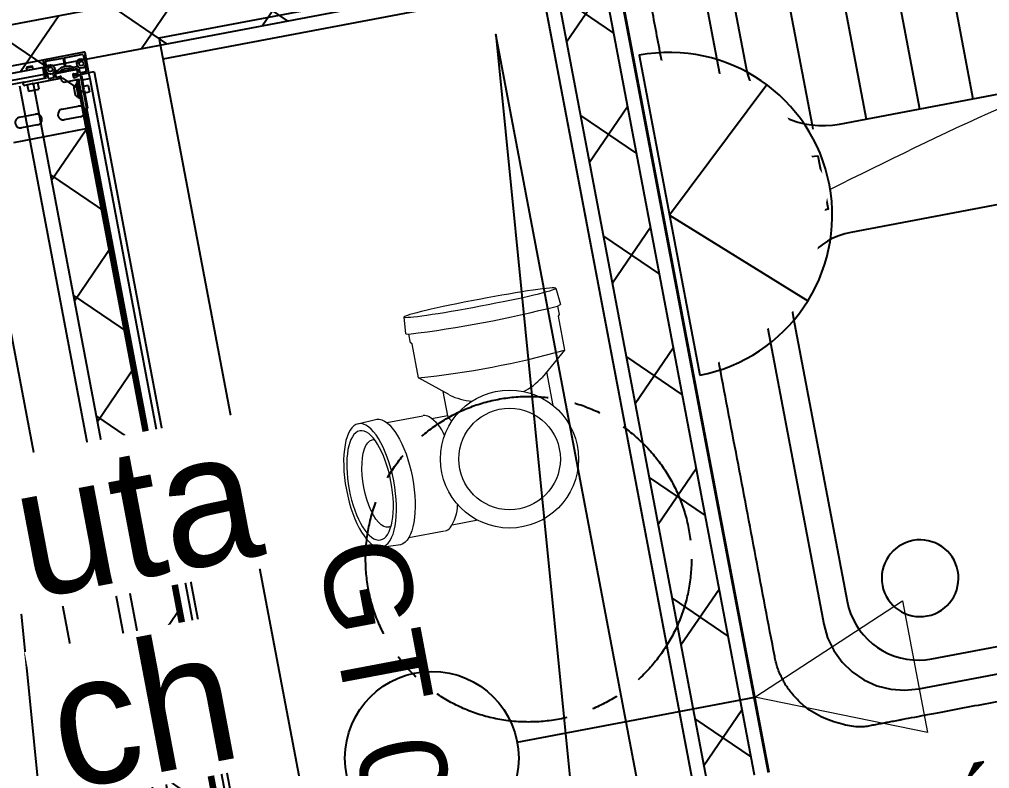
# Model space of a CAD drawing. Header units: centimetres. Extents: x 209280 to 319866, y -365283 to -277503.
# Drawn here: x 225841 to 226734, y -316399 to -315708 of the extents above; entities that cross this region are included whole.
import ezdxf

# ---------------------------------------------------------------- set-up
doc = ezdxf.new("R2010")
doc.units = ezdxf.units.CM
doc.linetypes.add('prelem_euev', pattern=[2, 1.25, -0.25, 0.25, -0.25])
doc.layers.get('0').update_dxf_attribs({"color": 252})
for name, color, linetype in [('3-BAT C-Niveau 1', 252, 'Continuous'), ('prlm-EAU-CHU', 42, 'Continuous'), ('prlm-EAU-EUEV', 25, 'Continuous'), ('prlm-GT', 242, 'Continuous'), ('prlm-MOD', 64, 'Continuous'), ('prlm-VMC', 93, 'Continuous')]:
    doc.layers.add(name, color=color, linetype=linetype)
doc.layers.add('prlm-ELEC-CFO', color=1, linetype='Continuous', lineweight=25)
doc.layers.add('prlm-ZEROPLOT', color=254, linetype='Continuous', plot=False)
doc.layers.get('prlm-EAU-EUEV').off()
doc.styles.add('Helvetica', font='arial.ttf')
doc.styles.add('prlm-elec-cfo', font='comic.ttf', dxfattribs={"height": 12})
doc.styles.add('prlm-vmc', font='pala.ttf', dxfattribs={"height": 14})

# ---------------------------------------------------------------- blocks, each defined once
blk = doc.blocks.new('MTI900_Alu_390')
at = {"layer": 'prlm-MOD', "color": 1, "linetype": 'Continuous'}
for p, q in [((-4.475, 0), (-4.472, 0)), ((-4.475, -0.003), (-4.475, 0)), ((-4.472, 0), (-4.278, 0)), ((-4.278, 0), (-4.225, 0)), ((-4.225, 0), (4.225, 0)), ((-4.225, -0.07), (-4.225, 0)), ((-4.475, -0.387), (-4.475, -0.003)), ((-4.457, -0.191), (-4.457, -0.021)), ((-4.454, -0.018), (-4.4033, -0.018)), ((-4.395, -0.0385), (-4.375, -0.0269)), ((-4.395, -0.0615), (-4.395, -0.0385)), ((-4.375, -0.0731), (-4.395, -0.0615)), ((-4.375, -0.0269), (-4.355, -0.0385)), ((-4.355, -0.0615), (-4.375, -0.0731)), ((-4.355, -0.0385), (-4.355, -0.0615)), ((-4.353, -0.0864), (-4.353, -0.1286)), ((-4.3467, -0.018), (-4.296, -0.018)), ((-4.296, -0.077), (-4.3306, -0.077)), ((-4.293, -0.021), (-4.293, -0.074)), ((-4.275, -0.003), (-4.275, -0.137)), ((-4.27, -0.073), (-4.27, -0.0895)), ((-4.267, -0.07), (-4.14, -0.07)), ((-4.165, -0.025), (-4.105, -0.025)), ((-4.165, -0.025), (-4.165, -0.07)), ((-4.135, -0.075), (-4.14, -0.07)), ((-4.13, -0.07), (-4.135, -0.075)), ((-4.13, -0.07), (-3.963, -0.07)), ((-4.105, -0.07), (-4.105, -0.025)), ((-3.96, -0.073), (-3.96, -0.097)), ((-4.373, -0.1605), (-4.373, -0.191)), ((-4.3535, -0.1303), (-4.3725, -0.1588)), ((-4.3377, -0.16), (-4.355, -0.19)), ((-4.355, -0.1659), (-4.355, -0.2341)), ((-4.3355, -0.1358), (-4.3545, -0.1642)), ((-4.33, -0.1677), (-4.3421, -0.1677)), ((-4.3377, -0.24), (-4.3377, -0.16)), ((-4.33, -0.16), (-4.3377, -0.16)), ((-4.335, -0.098), (-4.335, -0.1341)), ((-4.298, -0.095), (-4.332, -0.095)), ((-4.33, -0.195), (-4.33, -0.103)), ((-4.327, -0.1), (-4.298, -0.1)), ((-4.295, -0.137), (-4.295, -0.098)), ((-4.295, -0.137), (-4.295, -0.142)), ((-4.278, -0.14), (-4.292, -0.14)), ((-4.292, -0.145), (-4.263, -0.145)), ((-4.2698, -0.0905), (-4.2602, -0.1195)), ((-4.26, -0.142), (-4.26, -0.1205)), ((-4.235, -0.1), (-4.235, -0.24)), ((-3.963, -0.1), (-4.229, -0.1)), ((-4.225, -0.105), (-4.225, -0.1)), ((-4.225, -0.105), (-4.165, -0.105)), ((-4.225, -0.105), (-4.225, -0.12)), ((-4.225, -0.12), (-4.17, -0.12)), ((-4.203, -0.12), (-4.203, -0.125)), ((-4.203, -0.125), (-4.067, -0.125)), ((-4.203, -0.125), (-4.203, -0.135)), ((-4.203, -0.135), (-4.067, -0.135)), ((-4.165, -0.115), (-4.175, -0.125)), ((-4.1675, -0.158), (-4.1025, -0.158)), ((-4.165, -0.1), (-4.165, -0.115)), ((-4.105, -0.115), (-4.165, -0.115)), ((-4.105, -0.115), (-4.105, -0.1)), ((-4.105, -0.105), (4.105, -0.105)), ((-4.095, -0.125), (-4.105, -0.115)), ((-4.1, -0.12), (4.1, -0.12)), ((-4.067, -0.125), (-4.067, -0.12)), ((-4.067, -0.135), (-4.067, -0.125)), ((-3.995, -0.3), (-3.995, -0.15)), ((-3.96, -0.09), (3.96, -0.09)), ((-3.895, -0.15), (-3.895, -0.3)), ((-3.775, -0.12), (-3.775, -0.8)), ((-4.457, -0.369), (-4.457, -0.209)), ((-4.376, -0.194), (-4.454, -0.194)), ((-4.454, -0.206), (-4.376, -0.206)), ((-4.373, -0.209), (-4.373, -0.2404)), ((-4.373, -0.2404), (-4.3535, -0.2697)), ((-4.355, -0.21), (-4.3377, -0.24)), ((-4.3545, -0.2358), (-4.335, -0.265)), ((-4.33, -0.2323), (-4.3421, -0.2323)), ((-4.3377, -0.24), (-4.33, -0.24)), ((-4.335, -0.265), (-4.335, -0.302)), ((-4.325, -0.2), (-4.33, -0.195)), ((-4.33, -0.205), (-4.325, -0.2)), ((-4.33, -0.297), (-4.33, -0.205)), ((-4.295, -0.258), (-4.295, -0.263)), ((-4.295, -0.302), (-4.295, -0.263)), ((-4.25, -0.255), (-4.292, -0.255)), ((-4.292, -0.26), (-4.278, -0.26)), ((-4.275, -0.263), (-4.275, -0.52)), ((-4.25, -0.255), (-4.235, -0.24)), ((-4.395, -0.3285), (-4.375, -0.3169)), ((-4.395, -0.3515), (-4.395, -0.3285)), ((-4.375, -0.3631), (-4.395, -0.3515)), ((-4.375, -0.3169), (-4.355, -0.3285)), ((-4.355, -0.3515), (-4.375, -0.3631)), ((-4.355, -0.3285), (-4.355, -0.3515)), ((-4.353, -0.2714), (-4.353, -0.3036)), ((-4.332, -0.305), (-4.298, -0.305)), ((-4.328, -0.323), (-4.296, -0.323)), ((-4.298, -0.3), (-4.327, -0.3)), ((-4.293, -0.326), (-4.293, -0.369)), ((-4.475, -0.8), (-4.475, -0.387)), ((-4.308, -0.39), (-4.472, -0.39)), ((-4.4033, -0.372), (-4.454, -0.372)), ((-4.395, -0.405), (-4.405, -0.415)), ((-4.405, -0.415), (-4.405, -3.465)), ((-4.34, -0.405), (-4.395, -0.405)), ((-4.296, -0.372), (-4.3467, -0.372)), ((-4.305, -0.405), (-4.34, -0.405)), ((-4.34, -0.405), (-4.34, -3.475)), ((-4.305, -0.6), (-4.305, -0.393)), ((-4.43, -0.495), (-4.435, -0.5)), ((-4.435, -0.5), (-4.435, -0.55)), ((-4.43, -0.555), (-4.43, -0.495)), ((-4.405, -0.495), (-4.43, -0.495)), ((-4.275, -0.52), (-4.2779, -0.5229)), ((-4.2779, -0.5271), (-4.275, -0.53)), ((-4.215, -0.475), (-4.275, -0.475)), ((-4.275, -0.53), (-4.275, -0.52)), ((-4.275, -0.53), (-4.275, -0.6)), ((-4.215, -0.575), (-4.215, -0.475)), ((-4.435, -0.55), (-4.43, -0.555)), ((-4.43, -0.555), (-4.405, -0.555)), ((-4.305, -0.6), (-4.305, -3.277)), ((-4.285, -0.61), (-4.295, -0.61)), ((-4.275, -0.575), (-4.215, -0.575)), ((-3.995, -0.7), (-3.995, -0.55)), ((-3.895, -0.55), (-3.895, -0.7))]:
    blk.add_line(p, q, dxfattribs=at)
for centre in [(-4.375, -0.05), (-4.375, -0.34)]:
    blk.add_circle(centre, 0.0425, dxfattribs=at)
for centre, radius, start, end in [((-4.472, -0.003), 0.003, 90, 180), ((-4.278, -0.003), 0.003, 0, 90), ((-4.454, -0.021), 0.003, 90, 180), ((-4.4033, -0.021), 0.003, 84.51824, 90), ((-4.3467, -0.021), 0.003, 90, 95.48174), ((-4.3306, -0.067), 0.01, 213.6525, 270), ((-4.296, -0.021), 0.003, 0, 90), ((-4.296, -0.074), 0.003, 270, 0), ((-4.267, -0.073), 0.003, 90, 180), ((-3.963, -0.073), 0.003, 0, 90), ((-4.37, -0.1605), 0.003, 146.30993, 180), ((-4.352, -0.1659), 0.003, 146.30993, 180), ((-4.356, -0.1286), 0.003, 326.30993, 0), ((-4.338, -0.1341), 0.003, 326.30993, 0), ((-4.332, -0.098), 0.003, 90, 180), ((-4.327, -0.103), 0.003, 90, 180), ((-4.298, -0.098), 0.003, 0, 90), ((-4.298, -0.103), 0.003, 0, 90), ((-4.292, -0.137), 0.003, 180, 270), ((-4.292, -0.142), 0.003, 180, 270), ((-4.278, -0.137), 0.003, 270, 0), ((-4.267, -0.0895), 0.003, 180, 198.43495), ((-4.263, -0.142), 0.003, 270, 0), ((-4.263, -0.1205), 0.003, 0, 18.43495), ((-4.232, -0.1), 0.003, 0, 180), ((-4.1675, -0.138), 0.02, 171.37307, 270), ((-4.1675, -0.133), 0.02, 185.73917, 187.18076), ((-4.1025, -0.138), 0.02, 270, 8.62693), ((-4.1025, -0.133), 0.02, 352.81924, 354.26083), ((-3.945, -0.15), 0.05, 143.1301, 180), ((-3.963, -0.097), 0.003, 270, 0), ((-3.945, -0.15), 0.05, 0, 36.8699), ((-4.454, -0.191), 0.003, 180, 270), ((-4.454, -0.209), 0.003, 90, 180), ((-4.376, -0.191), 0.003, 270, 0), ((-4.376, -0.209), 0.003, 0, 90), ((-4.352, -0.2341), 0.003, 180, 213.69007), ((-4.292, -0.258), 0.003, 90, 180), ((-4.292, -0.263), 0.003, 90, 180), ((-4.278, -0.263), 0.003, 0, 90), ((-4.356, -0.2714), 0.003, 0, 33.69007), ((-4.332, -0.302), 0.003, 180, 270), ((-4.328, -0.333), 0.01, 90, 133.85099), ((-4.327, -0.297), 0.003, 180, 270), ((-4.298, -0.297), 0.003, 270, 0), ((-4.298, -0.302), 0.003, 270, 0), ((-4.296, -0.326), 0.003, 0, 90), ((-3.945, -0.3), 0.05, 180, 0), ((-4.472, -0.387), 0.003, 180, 270), ((-4.454, -0.369), 0.003, 180, 270), ((-4.4033, -0.369), 0.003, 270, 275.48179), ((-4.3467, -0.369), 0.003, 264.51823, 270), ((-4.308, -0.393), 0.003, 0, 90), ((-4.296, -0.369), 0.003, 270, 0), ((-4.2758, -0.525), 0.003, 135, 225), ((-3.945, -0.55), 0.05, 0, 180), ((-4.295, -0.6), 0.01, 180, 270), ((-4.285, -0.6), 0.01, 270, 0), ((-3.945, -0.7), 0.05, 180, 0)]:
    blk.add_arc(centre, radius, start, end, dxfattribs=at)
blk = doc.blocks.new('xi.be')
at = {"layer": 'prlm-VMC', "color": 0, "linetype": 'ByBlock', "lineweight": 5, "flags": 128}
blk.add_lwpolyline([(-6.173, -15.004), (6.173, -15.004), (0, 0)], close=True, dxfattribs=at)
at = {"layer": 'prlm-VMC', "color": 0, "linetype": 'ByBlock', "lineweight": 5}
blk.add_solid([(0, -1), (5.173, -14.004), (-5.173, -14.004), (0, -1)], dxfattribs=at)
blk = doc.blocks.new('xi.aam33')
at = {"layer": 'prlm-EAU-CHU', "color": 0, "lineweight": 13}
for p, q in [((-5.89, 11.331), (-5.799, 13.123)), ((5.799, 13.123), (5.89, 11.331)), ((-5.41, 7.114), (-5.41, 10.463)), ((5.41, 10.463), (5.41, 7.114)), ((13.12, 7.25), (13.031, 6.97)), ((13.12, 7.25), (14.668, 7.106)), ((-5, 3.931), (-5, 6.323)), ((5, 6.323), (5, 4.87)), ((6.828, 4.34), (8.907, 6.841)), ((8.922, 6.85), (12.093, 6.85)), ((12.093, 6.85), (12.219, 6.97)), ((12.219, 6.97), (13.031, 6.97)), ((7.269, 4.87), (4.958, 4.867)), ((8.907, -6.841), (6.828, -4.34)), ((4.091, -4.87), (7.269, -4.87)), ((12.093, -6.85), (8.922, -6.85)), ((12.219, -6.97), (12.093, -6.85)), ((13.031, -6.97), (12.219, -6.97)), ((13.028, -6.944), (13.12, -7.25)), ((14.668, -7.106), (13.12, -7.25))]:
    blk.add_line(p, q, dxfattribs=at)
at = {"layer": 'prlm-EAU-CHU', "color": 0, "lineweight": 13, "flags": 128}
blk.add_lwpolyline([(4.958, 4.867), (4.86, 4.836), (4.68, 4.729), (4.43, 4.564)], dxfattribs=at)
at = {"layer": 'prlm-EAU-CHU', "color": 0, "lineweight": 13}
for radius in [6.36, 4.675]:
    blk.add_circle((0, 0), radius, dxfattribs=at)
for centre, radius, start, end in [((-4.475, 7.136), 0.936, 184.66048, 218.12589), ((-2.54, 9.094), 3.683, 223.50702, 258.77599), ((2.54, 9.094), 3.683, 281.22401, 316.49298), ((4.475, 7.136), 0.936, 321.87411, 355.33952), ((87.178, 0), 78.555, 174.99745, 185.00255), ((119.647, -0.014), 106.844, 176.25229, 183.71904), ((11.683, 0.728), 6.052, 143.44583, 163.86683), ((11.683, -0.728), 6.052, 196.13317, 216.55417)]:
    blk.add_arc(centre, radius, start, end, dxfattribs=at)
at = {"layer": 'prlm-EAU-CHU', "color": 0, "lineweight": 13, "extrusion": (0, 0, -1)}
for centre, major_axis, ratio in [((0, 13.073), (-5.789, 0), 0.383426), ((0, 13.073), (-5.115, 0), 0.383329), ((14.667, 0), (0, -7.101), 0.043635)]:
    blk.add_ellipse(centre, major_axis=major_axis, ratio=ratio, dxfattribs=at)
for centre, major_axis, ratio, start_param, end_param in [((-0.001, 12.093), (4.098, -0.028), 0.383971, 2.986035, 6.398097), ((0, 11.414), (5.894, 0), 0.391508, 0.036281, 3.105311)]:
    blk.add_ellipse(centre, major_axis=major_axis, ratio=ratio, start_param=start_param, end_param=end_param, dxfattribs=at)
blk = doc.blocks.new('xi.vp')
at = {"layer": 'prlm-ZEROPLOT', "linetype": 'prelem_euev', "ltscale": 10}
blk.add_circle((0, 0), 15, dxfattribs=at)
blk = doc.blocks.new('xi.ECAP')
at = {"color": 0}
blk.add_wipeout([(-15, 0), (-10.13, 11.063), (0, 15), (10.13, 11.063), (15, 0)], dxfattribs=at).dxf.layer = 'prlm-ELEC-CFO'
at = {"layer": 'prlm-ELEC-CFO', "color": 0, "linetype": 'ByBlock', "lineweight": -2, "flags": 128}
blk.add_lwpolyline([(15, 0, 1), (-15, 0)], format="xyb", close=True, dxfattribs=at)
at = {"layer": 'prlm-ELEC-CFO', "color": 0}
blk.add_lwpolyline([(-10.13, 11.063), (0, 0), (10.13, 11.063)], dxfattribs=at)
blk = doc.blocks.new('Evier 01 100x60')
at = {"linetype": 'Continuous'}
for p, q in [((7.881, -15), (42.119, -15)), ((42.119, -15), (42.5, -15)), ((7.5, -20), (42.5, -20)), ((7.5, -25), (42.5, -25)), ((7.5, -30), (42.5, -30))]:
    blk.add_line(p, q, dxfattribs=at)
at = {"linetype": 'Continuous', "flags": 128}
blk.add_lwpolyline([(-10, 0), (110, 0), (110, -60), (-10, -60)], close=True, dxfattribs=at)
for points in [[(11.667, -7.5), (38.333, -7.5), (39.491, -7.614), (40.614, -7.952), (41.667, -8.505), (42.619, -9.255), (43.44, -10.179), (44.107, -11.25), (44.598, -12.435), (44.899, -13.698), (45, -15), (50, -15), (50, -15), (50.114, -13.698), (50.452, -12.435), (51.005, -11.25), (51.755, -10.179), (52.679, -9.255), (53.75, -8.505), (54.935, -7.952), (56.198, -7.614), (57.5, -7.5), (87.5, -7.5), (88.802, -7.614), (90.065, -7.952), (91.25, -8.505), (92.321, -9.255), (93.245, -10.179), (93.995, -11.25), (94.548, -12.435), (94.886, -13.698), (95, -15), (95, -45)], [(14.167, -10), (35.833, -10), (35.833, -10), (36.414, -10.028), (36.991, -10.114), (37.559, -10.255), (38.113, -10.452), (38.651, -10.703), (39.167, -11.005), (39.657, -11.356), (40.118, -11.755), (40.547, -12.197), (40.94, -12.679), (41.294, -13.198), (41.607, -13.75), (41.875, -14.33), (42.098, -14.935), (42.273, -15.559), (42.399, -16.198), (42.474, -16.846), (42.5, -17.5), (42.5, -42.5)], [(52.5, -43.333), (52.5, -16.667), (52.525, -16.086), (52.601, -15.509), (52.727, -14.941), (52.902, -14.386), (53.125, -13.849), (53.393, -13.333), (53.706, -12.843), (54.06, -12.382), (54.453, -11.953), (54.881, -11.56), (55.343, -11.206), (55.833, -10.893), (56.349, -10.625), (56.886, -10.402), (57.441, -10.227), (58.009, -10.101), (58.585, -10.025), (59.167, -10), (85.833, -10), (85.833, -10), (86.414, -10.025), (86.991, -10.101), (87.559, -10.227), (88.113, -10.402), (88.651, -10.625), (89.167, -10.893), (89.657, -11.206), (90.118, -11.56), (90.547, -11.953), (90.94, -12.381), (91.294, -12.843), (91.607, -13.333), (91.875, -13.849), (92.098, -14.386), (92.273, -14.941), (92.399, -15.509), (92.474, -16.086), (92.5, -16.667), (92.5, -43.333)]]:
    blk.add_lwpolyline(points, dxfattribs=at)
at = {"linetype": 'Continuous'}
blk.add_ellipse((85, -17), major_axis=(3.536, 0), ratio=1, dxfattribs=at)
blk.add_open_spline([(89.598, -2.5), (91.716, -2.5), (95.383, -4.694), (97.5, -8.495), (97.5, -30), (97.5, -51.505), (95.383, -55.306), (91.716, -57.5), (50, -57.5), (8.284, -57.5), (4.617, -55.306), (2.5, -51.505), (2.5, -30), (2.5, -8.495), (4.617, -4.694), (8.284, -2.5), (49.471, -2.5), (89.598, -2.5)], degree=2, knots=[0, 0, 0, 0.007967, 0.015935, 0.023902, 0.172105, 0.180072, 0.18804, 0.196007, 0.501992, 0.509959, 0.517926, 0.525894, 0.674097, 0.682064, 0.690032, 0.697999, 1, 1, 1], dxfattribs=at)

msp = doc.modelspace()

# ---------------------------------------------------------------- hatches: boundary and pattern name
at = {"linetype": 'Continuous'}
h = msp.add_hatch(dxfattribs=at)
h.set_pattern_fill('02_ISOLANT', color=256, scale=10, angle=-79.276405, style=0, pattern_type=2)
h.set_pattern_definition([(325.723595, (88960.93, 134700.79), (45.054865, 66.106423), []), (55.723595, (88960.93, 134700.79), (66.106423, -45.054865), [])])
h.paths.add_polyline_path([(226361.906, -315582.347), (226326.862, -315633.766), (226501.024, -316553.42), (226552.443, -316588.464)])
h = msp.add_hatch(dxfattribs=at)
h.set_pattern_fill('02_ISOLANT', color=256, scale=10, angle=10.723595, style=0, pattern_type=2)
h.set_pattern_definition([(55.723595, (88960.93, 134700.79), (-66.106423, 45.054865), []), (145.723595, (88960.93, 134700.79), (45.054865, 66.106423), [])])
h.paths.add_polyline_path([(225447.197, -315786.107), (225455.384, -315829.338), (226354.06, -315659.148), (226345.872, -315615.917)])
h = msp.add_hatch(dxfattribs=at)
h.set_pattern_fill('02_ISOLANT', color=256, scale=10, angle=-79.276405, style=0, pattern_type=2)
h.set_pattern_definition([(325.723595, (88960.93, 134700.79), (45.054865, 66.106423), []), (55.723595, (88960.93, 134700.79), (66.106423, -45.054865), [])])
h.paths.add_polyline_path([(225897.006, -315758.936), (225853.775, -315767.123), (226028.123, -316687.759), (226063.168, -316636.34)])

# ---------------------------------------------------------------- linework, layer by layer
for p, q in [((226372.26, -315567.155), (226567.635, -316598.818)), ((226361.906, -315582.347), (226552.443, -316588.464)), ((226361.906, -315582.347), (226552.443, -316588.464)), ((225447.197, -315786.107), (226345.872, -315615.917)), ((225447.197, -315786.107), (226345.872, -315615.917)), ((226326.862, -315633.766), (226501.024, -316553.42)), ((226326.862, -315633.766), (226501.024, -316553.42)), ((225455.384, -315829.338), (226354.06, -315659.148)), ((225455.384, -315829.338), (226354.06, -315659.148)), ((225897.006, -315758.936), (226063.168, -316636.34)), ((225897.006, -315758.936), (226063.168, -316636.34)), ((225909.779, -315756.517), (226073.522, -316621.148)), ((225853.775, -315767.123), (226028.123, -316687.759)), ((225853.775, -315767.123), (226028.123, -316687.759))]:
    msp.add_line(p, q, dxfattribs=at)
at = {"linetype": 'Continuous', "lineweight": 25}
for p, q in [((226372.26, -315567.155), (226567.635, -316598.818)), ((226316.508, -315648.958), (226485.832, -316543.066)), ((225973.433, -315744.462), (226356.479, -315671.921)), ((225909.779, -315756.517), (225904.656, -315757.487)), ((225909.779, -315756.517), (226073.522, -316621.148)), ((225841.002, -315769.542), (226017.769, -316702.951))]:
    msp.add_line(p, q, dxfattribs=at)
at = {"linetype": 'Continuous', "flags": 128}
for points in [[(226198.879, -316546.52), (226427.546, -316503.215), (226279.626, -315722.136), (226351.602, -316443.3)], [(225717.649, -316637.666), (225946.316, -316594.361), (225798.396, -315813.282), (225870.372, -316534.446)]]:
    msp.add_lwpolyline(points, close=True, dxfattribs=at)
at = {"layer": 'prlm-ELEC-CFO', "lineweight": 13}
msp.add_spline([(227123.767, -316578.799), (227521.906, -316257.689), (227194.44, -315740.99), (226587.543, -315864.86)], degree=3, dxfattribs=at)
at = {"layer": 'prlm-GT', "ltscale": 50}
msp.add_lwpolyline([(225969.824, -315725.127), (226318.481, -315659.099), (226482.224, -316523.731), (226133.567, -316589.759)], close=True, dxfattribs=at)
at = {"layer": 'prlm-VMC'}
msp.add_lwpolyline([(226299.349, -316374.07), (226518.1, -316332.643)], dxfattribs=at)
msp.add_circle((226220.747, -316388.956), 80, dxfattribs=at)

# ---------------------------------------------------------------- block references
at = {"xscale": -10, "yscale": 10, "zscale": 10, "rotation": 100.7271894877604}
msp.add_blockref('Evier 01 100x60', (226345.083, -315419.636), dxfattribs=at)
at = {"layer": 'prlm-EAU-CHU', "ltscale": 50, "xscale": 10, "yscale": 10, "zscale": 10, "rotation": 100.7236014113934}
msp.add_blockref('xi.aam33', (226292.311, -316113.302), dxfattribs=at)
at = {"layer": 'prlm-EAU-EUEV', "xscale": 10, "yscale": 10, "zscale": 10, "rotation": 10.72360141139323}
msp.add_blockref('xi.vp', (226309.795, -316205.624), dxfattribs=at)
at = {"layer": 'prlm-MOD', "xscale": 99.99999999999969, "yscale": 99.99999999999969, "zscale": 99.99999999999969, "rotation": 280.7234860716236}
msp.add_blockref('MTI900_Alu_390', (225984.313, -316177.837), dxfattribs=at)
at = {"layer": 'prlm-VMC', "color": 1, "xscale": -10, "yscale": 10, "zscale": 10, "rotation": 100.7236014113944}
msp.add_blockref('xi.be', (226518.1, -316332.643), dxfattribs=at)

# ---------------------------------------------------------------- texts
at = {"layer": '3-BAT C-Niveau 1', "insert": (226193.664, -316180.06), "char_height": 80, "attachment_point": 1, "rotation": 280.723595, "line_spacing_factor": 0.25, "style": 'Helvetica'}
msp.add_mtext('GT 05', dxfattribs=at)

# ---------------------------------------------------------------- next in the draw order: block references
at = {"layer": 'prlm-ELEC-CFO', "xscale": 10, "yscale": 10, "zscale": 10, "rotation": 280.7236014113931}
msp.add_blockref('xi.ECAP', (226439.442, -315888.654), dxfattribs=at)

# ---------------------------------------------------------------- next in the draw order: texts
at = {"layer": 'prlm-ELEC-CFO', "lineweight": 20, "insert": (225948.406, -316163.564), "char_height": 120, "attachment_point": 5, "rotation": 10.723601, "line_spacing_factor": 0.8, "style": 'prlm-elec-cfo', "bg_fill": 3, "box_fill_scale": 1.1, "bg_fill_color": 256, "bg_fill_transparency": 0}
msp.add_mtext('uta', dxfattribs=at)
at = {"layer": 'prlm-VMC', "ltscale": 25, "insert": (226834.542, -316406.146), "char_height": 60, "width": 586.14744, "attachment_point": 5, "rotation": 10.723601, "line_spacing_factor": 0.8, "style": 'prlm-vmc', "bg_fill": 2}
msp.add_mtext('Alizé H 6/40/90', dxfattribs=at)

# ---------------------------------------------------------------- next in the draw order: texts
at = {"layer": 'prlm-ELEC-CFO', "lineweight": 20, "insert": (225954.458, -316344.813), "char_height": 120, "attachment_point": 5, "rotation": 10.723601, "line_spacing_factor": 0.8, "style": 'prlm-elec-cfo', "bg_fill": 3, "box_fill_scale": 1.1, "bg_fill_color": 256, "bg_fill_transparency": 0}
msp.add_mtext('ch', dxfattribs=at)

# ---------------------------------------------------------------- next in the draw order: linework, layer by layer
at = {"layer": 'prlm-ELEC-CFO', "lineweight": 13}
msp.add_spline([(224156.549, -315952.338), (224503.091, -316308.299), (225252.718, -316218.219), (225127.88, -314884.283), (225511.473, -314548.232), (225987.389, -314362.319)], degree=3, dxfattribs=at)

doc.saveas('drawing.dxf')
